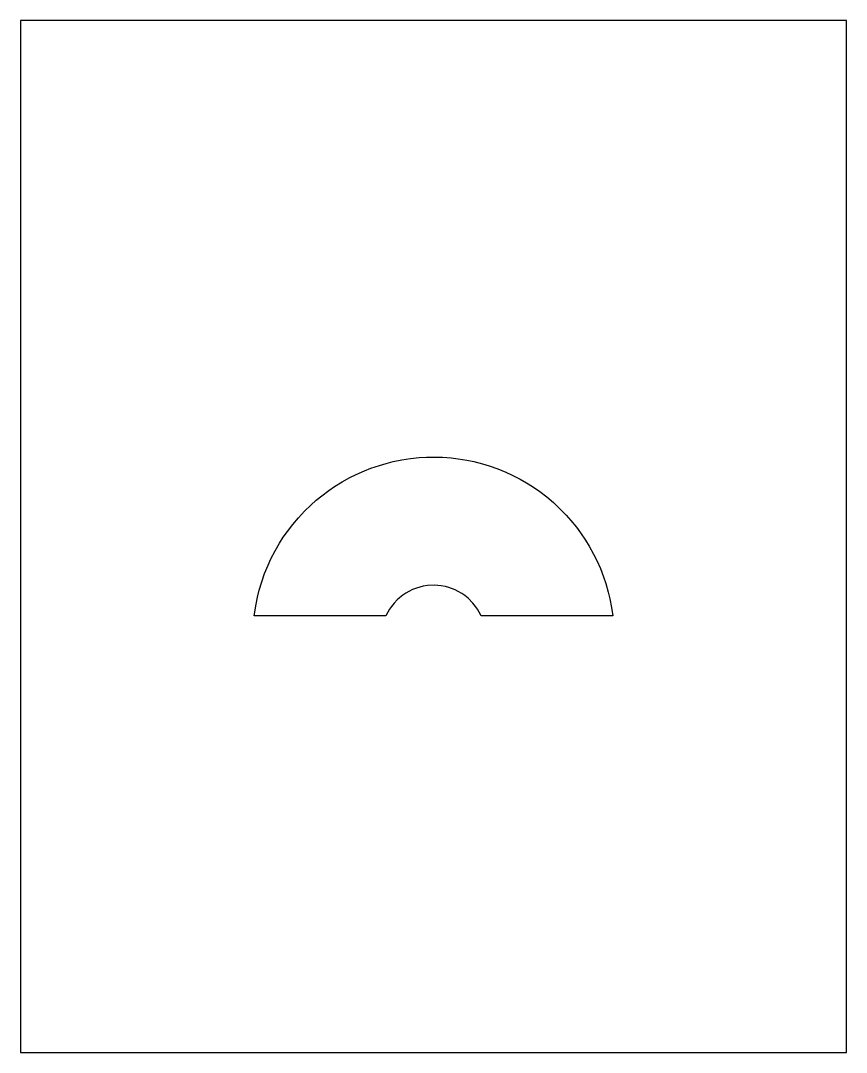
# Model space of a CAD drawing. Header units: millimetres. Extents: x 0 to 203, y 0 to 254.
import ezdxf

# ---------------------------------------------------------------- set-up
doc = ezdxf.new("R2010")
doc.units = ezdxf.units.MM

msp = doc.modelspace()

# ---------------------------------------------------------------- linework, layer by layer
for points in [[(0, 0), (203.2, 0), (203.2, 254), (0, 254)], [(57.4716, 107.442), (57.9211, 110.3514), (58.2784, 112.0598), (58.7025, 113.753), (59.3255, 115.8438), (60.0504, 117.9016), (60.8754, 119.9213), (61.6062, 121.5064), (62.6062, 123.4454), (63.7001, 125.3331), (64.6412, 126.8031), (65.6392, 128.2351), (66.9645, 129.9681), (68.3733, 131.634), (69.8621, 133.2288), (71.4273, 134.7486), (72.732, 135.908), (74.0813, 137.0153), (75.8272, 138.3236), (77.2689, 139.3075), (79.1235, 140.4565), (81.0323, 141.5132), (82.5952, 142.2903), (84.5897, 143.1744), (86.2151, 143.8106), (88.2799, 144.5153), (89.955, 145.0055), (91.6482, 145.4296), (93.7859, 145.8658), (95.9424, 146.1965), (98.1125, 146.421), (99.8549, 146.5237), (102.0364, 146.5559), (103.7811, 146.5045), (105.9569, 146.344), (107.6902, 146.1388), (109.8434, 145.7869), (111.5518, 145.4296), (113.6655, 144.8891), (115.3358, 144.3825), (117.3936, 143.6576), (119.4133, 142.8326), (120.9984, 142.1018), (122.9374, 141.1018), (124.4519, 140.234), (125.9311, 139.3075), (127.7271, 138.0688), (129.4601, 136.7435), (131.126, 135.3347), (132.7208, 133.8459), (134.2406, 132.2807), (135.4, 130.976), (136.7758, 129.2827), (137.8156, 127.8808), (139.0366, 126.0727), (139.9485, 124.5845), (141.0052, 122.6757), (141.7823, 121.1128), (142.6664, 119.1183), (143.4516, 117.0828), (144.0073, 115.4281), (144.6098, 113.3313), (145.0172, 111.634), (145.4324, 109.4922), (145.7284, 107.442), (113.3345, 107.442), (112.867, 108.3695), (112.4334, 109.093), (111.9533, 109.7866), (111.2912, 110.607), (110.099, 111.7992), (109.2786, 112.4613), (108.585, 112.9414), (107.6763, 113.476), (106.9198, 113.849), (105.3418, 114.443), (104.527, 114.6613), (103.4914, 114.8585), (101.8109, 114.9963), (100.1268, 114.9135), (99.0853, 114.7503), (98.2638, 114.5588), (97.4566, 114.3139), (96.473, 113.9345), (95.5237, 113.476), (94.7932, 113.0542), (94.0919, 112.5856), (93.2607, 111.937), (92.6357, 111.3705), (91.9088, 110.607), (91.2467, 109.7866), (90.7666, 109.093), (90.333, 108.3695), (89.8655, 107.442)]]:
    msp.add_lwpolyline(points, close=True)

doc.saveas('drawing.dxf')
